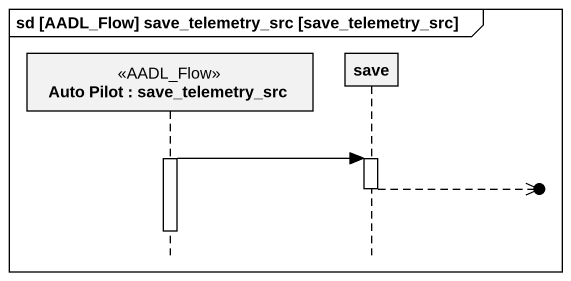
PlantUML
@startuml
mainframe sd [AADL_Flow] save_telemetry_src [save_telemetry_src]
hide footbox
participant "Auto Pilot : save_telemetry_src" as Auto_Pilot <<AADL_Flow>>
participant save

activate Auto_Pilot
Auto_Pilot -> save
activate save
save -->>o]
deactivate save
deactivate Auto_Pilot
@enduml
